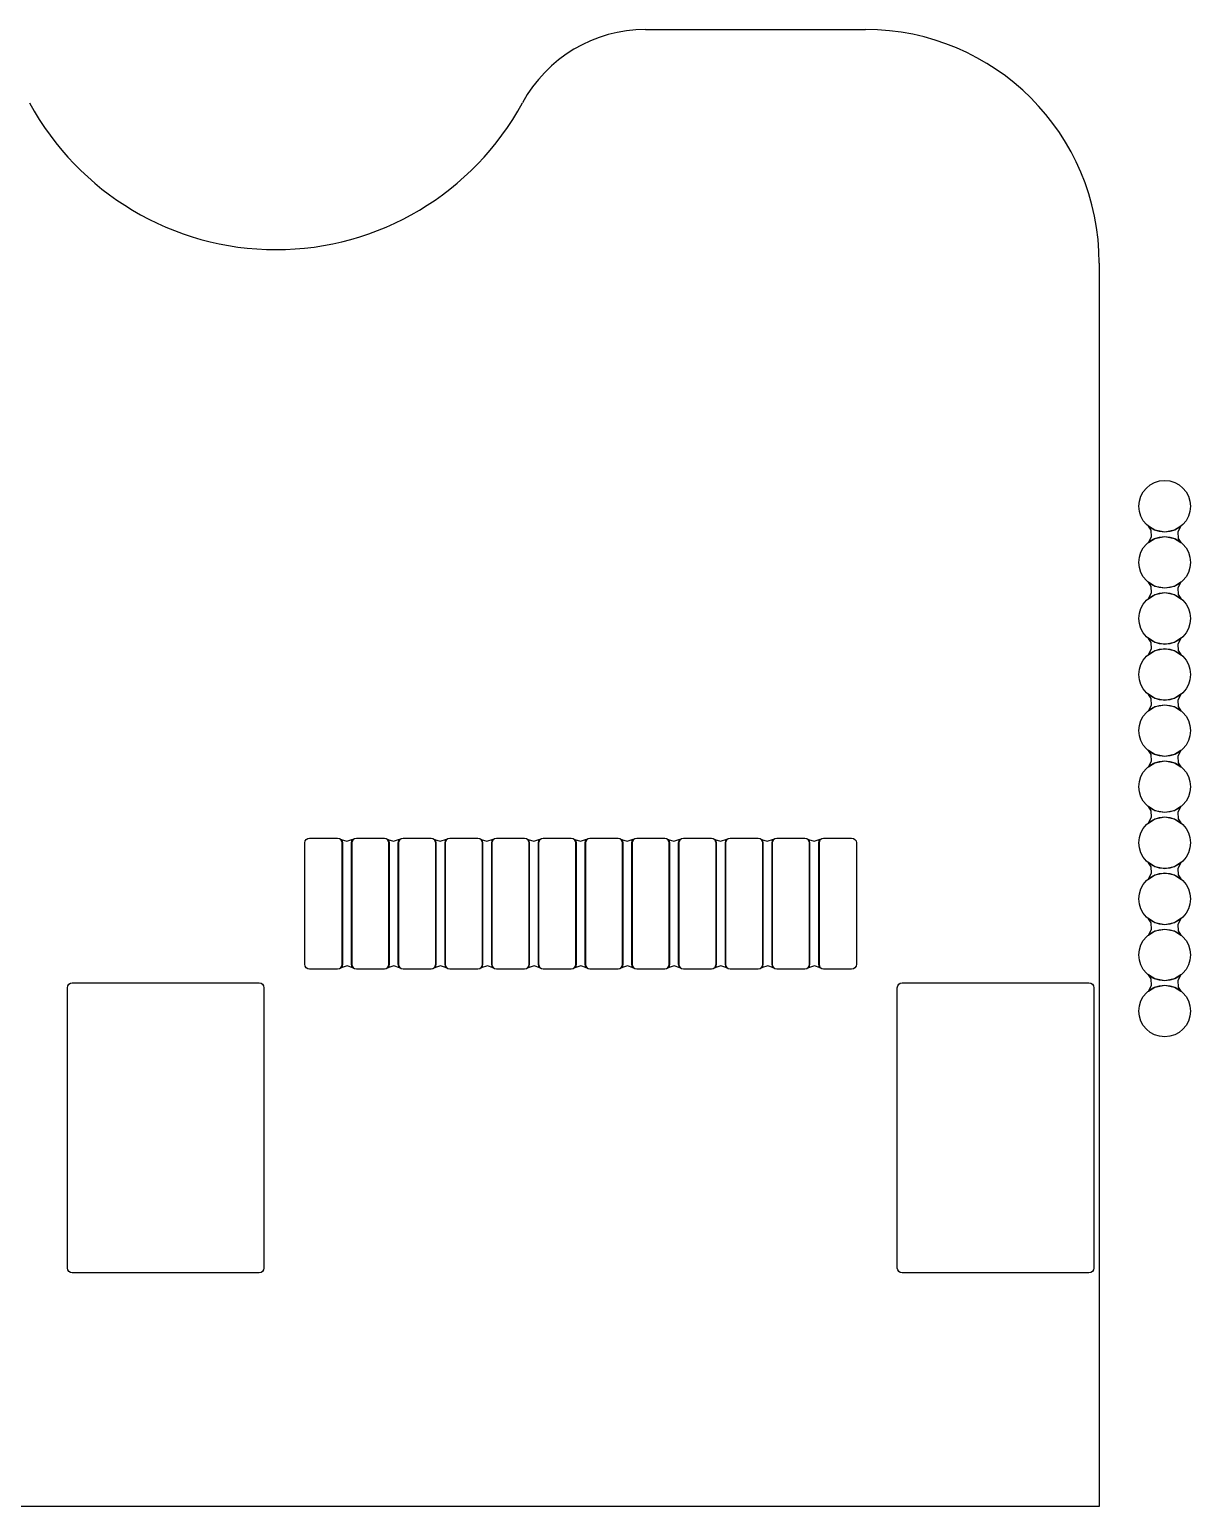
# Model space of a CAD drawing. Extents: x -27 to 356, y -111 to 35.
# Drawn here: x 338.43 to 350.85, y -8 to 7.8 of the extents above; entities that cross this region are included whole.
import ezdxf

# ---------------------------------------------------------------- set-up
doc = ezdxf.new("R2010")
doc.units = 0
doc.layers.add('BLACK', color=7, linetype='CONTINUOUS')

msp = doc.modelspace()

# ---------------------------------------------------------------- linework, layer by layer
at = {"layer": 'BLACK', "linetype": 'CONTINUOUS'}
for p, q in [((345.02, 7.8), (347.375, 7.8)), ((345.02, 7.8), (347.375, 7.8)), ((349.875, 5.3), (349.875, -8)), ((349.875, 5.3), (349.875, -8)), ((350.399, 2.4913), (350.4, 2.49271)), ((350.399, 2.48936), (350.399, 2.4913)), ((350.402, 2.48713), (350.399, 2.48936)), ((350.4, 2.49271), (350.402, 2.49244)), ((350.402, 2.49244), (350.47, 2.44689)), ((350.43, 2.44303), (350.402, 2.48713)), ((350.402, 2.31282), (350.435, 2.37387)), ((350.435, 2.37387), (350.43, 2.44303)), ((350.47, 2.44689), (350.575, 2.42604)), ((350.575, 2.37396), (350.47, 2.35311)), ((350.575, 2.42604), (350.68, 2.44689)), ((350.68, 2.35311), (350.575, 2.37396)), ((350.68, 2.44689), (350.748, 2.49244)), ((350.748, 2.48718), (350.715, 2.42613)), ((350.715, 2.42613), (350.72, 2.35697)), ((350.748, 2.49244), (350.75, 2.49257)), ((350.751, 2.48936), (350.748, 2.48718)), ((350.75, 2.49257), (350.751, 2.49091)), ((350.751, 2.49091), (350.751, 2.48936)), ((350.399, 2.31063), (350.402, 2.31282)), ((350.399, 2.30909), (350.399, 2.31063)), ((350.4, 2.30743), (350.399, 2.30909)), ((350.402, 2.30756), (350.4, 2.30743)), ((350.47, 2.35311), (350.402, 2.30756)), ((350.748, 2.30756), (350.68, 2.35311)), ((350.72, 2.35697), (350.748, 2.31287)), ((350.748, 2.31287), (350.751, 2.31063)), ((350.75, 2.30729), (350.748, 2.30756)), ((350.751, 2.3087), (350.75, 2.30729)), ((350.751, 2.31063), (350.751, 2.3087)), ((350.399, 1.8913), (350.4, 1.89271)), ((350.399, 1.88936), (350.399, 1.8913)), ((350.402, 1.88713), (350.399, 1.88936)), ((350.4, 1.89271), (350.402, 1.89244)), ((350.402, 1.89244), (350.47, 1.84689)), ((350.43, 1.84303), (350.402, 1.88713)), ((350.402, 1.71282), (350.435, 1.77387)), ((350.47, 1.75311), (350.402, 1.70756)), ((350.435, 1.77387), (350.43, 1.84303)), ((350.47, 1.84689), (350.575, 1.82604)), ((350.575, 1.77396), (350.47, 1.75311)), ((350.575, 1.82604), (350.68, 1.84689)), ((350.68, 1.75311), (350.575, 1.77396)), ((350.68, 1.84689), (350.748, 1.89244)), ((350.748, 1.70756), (350.68, 1.75311)), ((350.748, 1.88718), (350.715, 1.82613)), ((350.715, 1.82613), (350.72, 1.75697)), ((350.72, 1.75697), (350.748, 1.71287)), ((350.748, 1.89244), (350.75, 1.89257)), ((350.751, 1.88936), (350.748, 1.88718)), ((350.75, 1.89257), (350.751, 1.89091)), ((350.751, 1.89091), (350.751, 1.88936)), ((350.399, 1.71063), (350.402, 1.71282)), ((350.399, 1.70909), (350.399, 1.71063)), ((350.4, 1.70743), (350.399, 1.70909)), ((350.402, 1.70756), (350.4, 1.70743)), ((350.748, 1.71287), (350.751, 1.71063)), ((350.75, 1.70729), (350.748, 1.70756)), ((350.751, 1.7087), (350.75, 1.70729)), ((350.751, 1.71063), (350.751, 1.7087)), ((350.399, 1.2913), (350.4, 1.29271)), ((350.399, 1.28936), (350.399, 1.2913)), ((350.402, 1.28713), (350.399, 1.28936)), ((350.4, 1.29271), (350.402, 1.29244)), ((350.402, 1.29244), (350.47, 1.24689)), ((350.43, 1.24303), (350.402, 1.28713)), ((350.68, 1.24689), (350.748, 1.29244)), ((350.748, 1.28718), (350.715, 1.22613)), ((350.748, 1.29244), (350.75, 1.29257)), ((350.751, 1.28936), (350.748, 1.28718)), ((350.75, 1.29257), (350.751, 1.29091)), ((350.751, 1.29091), (350.751, 1.28936)), ((350.399, 1.11064), (350.402, 1.11282)), ((350.399, 1.10909), (350.399, 1.11064)), ((350.4, 1.10743), (350.399, 1.10909)), ((350.402, 1.10756), (350.4, 1.10743)), ((350.402, 1.11282), (350.435, 1.17387)), ((350.47, 1.15311), (350.402, 1.10756)), ((350.435, 1.17387), (350.43, 1.24303)), ((350.47, 1.24689), (350.575, 1.22604)), ((350.575, 1.17396), (350.47, 1.15311)), ((350.575, 1.22604), (350.68, 1.24689)), ((350.68, 1.15311), (350.575, 1.17396)), ((350.748, 1.10756), (350.68, 1.15311)), ((350.715, 1.22613), (350.72, 1.15697)), ((350.72, 1.15697), (350.748, 1.11287)), ((350.748, 1.11287), (350.751, 1.11064)), ((350.75, 1.10729), (350.748, 1.10756)), ((350.751, 1.1087), (350.75, 1.10729)), ((350.751, 1.11064), (350.751, 1.1087)), ((350.399, 0.6913), (350.4, 0.69271)), ((350.399, 0.68937), (350.399, 0.6913)), ((350.402, 0.68713), (350.399, 0.68937)), ((350.4, 0.69271), (350.402, 0.69244)), ((350.402, 0.69244), (350.47, 0.64689)), ((350.43, 0.64303), (350.402, 0.68713)), ((350.435, 0.57387), (350.43, 0.64303)), ((350.47, 0.64689), (350.575, 0.62604)), ((350.575, 0.62604), (350.68, 0.64689)), ((350.68, 0.64689), (350.748, 0.69244)), ((350.748, 0.68718), (350.715, 0.62613)), ((350.748, 0.69244), (350.75, 0.69257)), ((350.751, 0.68937), (350.748, 0.68718)), ((350.75, 0.69257), (350.751, 0.69091)), ((350.751, 0.69091), (350.751, 0.68937)), ((350.399, 0.51063), (350.402, 0.51282)), ((350.399, 0.50909), (350.399, 0.51063)), ((350.4, 0.50743), (350.399, 0.50909)), ((350.402, 0.50756), (350.4, 0.50743)), ((350.402, 0.51282), (350.435, 0.57387)), ((350.47, 0.55311), (350.402, 0.50756)), ((350.575, 0.57396), (350.47, 0.55311)), ((350.68, 0.55311), (350.575, 0.57396)), ((350.748, 0.50756), (350.68, 0.55311)), ((350.715, 0.62613), (350.72, 0.55697)), ((350.72, 0.55697), (350.748, 0.51287)), ((350.748, 0.51287), (350.751, 0.51063)), ((350.75, 0.50729), (350.748, 0.50756)), ((350.751, 0.5087), (350.75, 0.50729)), ((350.751, 0.51063), (350.751, 0.5087)), ((350.399, 0.0913), (350.4, 0.09271)), ((350.399, 0.08936), (350.399, 0.0913)), ((350.402, 0.08713), (350.399, 0.08936)), ((350.4, 0.09271), (350.402, 0.09244)), ((350.402, 0.09244), (350.47, 0.04689)), ((350.43, 0.04303), (350.402, 0.08713)), ((350.435, -0.02613), (350.43, 0.04303)), ((350.47, 0.04689), (350.575, 0.02604)), ((350.575, 0.02604), (350.68, 0.04689)), ((350.68, 0.04689), (350.748, 0.09244)), ((350.748, 0.08718), (350.715, 0.02613)), ((350.715, 0.02613), (350.72, -0.04303)), ((350.748, 0.09244), (350.75, 0.09257)), ((350.751, 0.08936), (350.748, 0.08718)), ((350.75, 0.09257), (350.751, 0.09091)), ((350.751, 0.09091), (350.751, 0.08936)), ((350.399, -0.08936), (350.402, -0.08718)), ((350.399, -0.09091), (350.399, -0.08936)), ((350.4, -0.09257), (350.399, -0.09091)), ((350.402, -0.09244), (350.4, -0.09257)), ((350.402, -0.08718), (350.435, -0.02613)), ((350.47, -0.04689), (350.402, -0.09244)), ((350.575, -0.02604), (350.47, -0.04689)), ((350.68, -0.04689), (350.575, -0.02604)), ((350.748, -0.09244), (350.68, -0.04689)), ((350.72, -0.04303), (350.748, -0.08713)), ((350.748, -0.08713), (350.751, -0.08936)), ((350.75, -0.09271), (350.748, -0.09244)), ((350.751, -0.0913), (350.75, -0.09271)), ((350.751, -0.08936), (350.751, -0.0913)), ((350.399, -0.5087), (350.4, -0.50729)), ((350.399, -0.51063), (350.399, -0.5087)), ((350.402, -0.51287), (350.399, -0.51063)), ((350.4, -0.50729), (350.402, -0.50756)), ((350.402, -0.50756), (350.47, -0.55311)), ((350.43, -0.55697), (350.402, -0.51287)), ((350.402, -0.68718), (350.435, -0.62613)), ((350.435, -0.62613), (350.43, -0.55697)), ((350.47, -0.55311), (350.575, -0.57396)), ((350.575, -0.62604), (350.47, -0.64689)), ((350.575, -0.57396), (350.68, -0.55311)), ((350.68, -0.64689), (350.575, -0.62604)), ((350.68, -0.55311), (350.748, -0.50756)), ((350.748, -0.51282), (350.715, -0.57387)), ((350.715, -0.57387), (350.72, -0.64303)), ((350.748, -0.50756), (350.75, -0.50743)), ((350.751, -0.51063), (350.748, -0.51282)), ((350.75, -0.50743), (350.751, -0.50909)), ((350.751, -0.50909), (350.751, -0.51063)), ((350.399, -0.68937), (350.402, -0.68718)), ((350.399, -0.69091), (350.399, -0.68937)), ((350.4, -0.69257), (350.399, -0.69091)), ((350.402, -0.69244), (350.4, -0.69257)), ((350.47, -0.64689), (350.402, -0.69244)), ((350.748, -0.69244), (350.68, -0.64689)), ((350.72, -0.64303), (350.748, -0.68713)), ((350.748, -0.68713), (350.751, -0.68937)), ((350.75, -0.69271), (350.748, -0.69244)), ((350.751, -0.6913), (350.75, -0.69271)), ((350.751, -0.68937), (350.751, -0.6913)), ((341.374, -0.9), (341.378, -0.88048)), ((341.374, -2.2), (341.374, -0.9)), ((341.378, -0.88048), (341.389, -0.86394)), ((341.389, -0.86394), (341.405, -0.85288)), ((341.405, -0.85288), (341.425, -0.849)), ((341.425, -0.849), (341.725, -0.849)), ((341.725, -0.849), (341.745, -0.85288)), ((341.745, -0.85288), (341.761, -0.86394)), ((341.76, -0.86423), (341.762, -0.86312)), ((341.76, -0.86623), (341.76, -0.86423)), ((341.77, -0.88126), (341.76, -0.86623)), ((341.761, -0.86394), (341.772, -0.88048)), ((341.762, -0.86312), (341.762, -0.86321)), ((341.762, -0.86321), (341.823, -0.8821)), ((341.774, -0.9002), (341.77, -0.88126)), ((341.772, -0.88048), (341.776, -0.9)), ((341.774, -2.1998), (341.774, -0.9002)), ((341.776, -0.9), (341.776, -2.2)), ((341.823, -0.8821), (341.888, -0.86304)), ((341.874, -0.9), (341.878, -0.88048)), ((341.874, -2.2), (341.874, -0.9)), ((341.88, -0.88126), (341.876, -0.9002)), ((341.876, -0.9002), (341.876, -2.1998)), ((341.878, -0.88048), (341.889, -0.86394)), ((341.89, -0.86608), (341.88, -0.88126)), ((341.888, -0.86304), (341.89, -0.86352)), ((341.889, -0.86394), (341.905, -0.85288)), ((341.89, -0.86352), (341.89, -0.86544)), ((341.89, -0.86544), (341.89, -0.86608)), ((341.905, -0.85288), (341.925, -0.849)), ((341.925, -0.849), (342.225, -0.849)), ((342.225, -0.849), (342.245, -0.85288)), ((342.245, -0.85288), (342.261, -0.86394)), ((342.26, -0.86423), (342.262, -0.86312)), ((342.26, -0.86623), (342.26, -0.86423)), ((342.27, -0.88126), (342.26, -0.86623)), ((342.261, -0.86394), (342.272, -0.88048)), ((342.262, -0.86312), (342.262, -0.86321)), ((342.262, -0.86321), (342.323, -0.8821)), ((342.274, -0.9002), (342.27, -0.88126)), ((342.272, -0.88048), (342.276, -0.9)), ((342.274, -2.1998), (342.274, -0.9002)), ((342.276, -0.9), (342.276, -2.2)), ((342.323, -0.8821), (342.388, -0.86304)), ((342.374, -0.9), (342.378, -0.88048)), ((342.374, -2.2), (342.374, -0.9)), ((342.38, -0.88126), (342.376, -0.9002)), ((342.376, -0.9002), (342.376, -2.1998)), ((342.378, -0.88048), (342.389, -0.86394)), ((342.39, -0.86608), (342.38, -0.88126)), ((342.388, -0.86304), (342.39, -0.86352)), ((342.389, -0.86394), (342.405, -0.85288)), ((342.39, -0.86352), (342.39, -0.86544)), ((342.39, -0.86544), (342.39, -0.86608)), ((342.405, -0.85288), (342.425, -0.849)), ((342.425, -0.849), (342.725, -0.849)), ((342.725, -0.849), (342.745, -0.85288)), ((342.745, -0.85288), (342.761, -0.86394)), ((342.76, -0.86423), (342.762, -0.86312)), ((342.76, -0.86623), (342.76, -0.86423)), ((342.77, -0.88126), (342.76, -0.86623)), ((342.761, -0.86394), (342.772, -0.88048)), ((342.762, -0.86312), (342.762, -0.86321)), ((342.762, -0.86321), (342.823, -0.8821)), ((342.774, -0.9002), (342.77, -0.88126)), ((342.772, -0.88048), (342.776, -0.9)), ((342.774, -2.1998), (342.774, -0.9002)), ((342.776, -0.9), (342.776, -2.2)), ((342.823, -0.8821), (342.888, -0.86304)), ((342.874, -0.9), (342.878, -0.88048)), ((342.874, -2.2), (342.874, -0.9)), ((342.88, -0.88126), (342.876, -0.9002)), ((342.876, -0.9002), (342.876, -2.1998)), ((342.878, -0.88048), (342.889, -0.86394)), ((342.89, -0.86608), (342.88, -0.88126)), ((342.888, -0.86304), (342.89, -0.86352)), ((342.889, -0.86394), (342.905, -0.85288)), ((342.89, -0.86352), (342.89, -0.86544)), ((342.89, -0.86544), (342.89, -0.86608)), ((342.905, -0.85288), (342.925, -0.849)), ((342.925, -0.849), (343.225, -0.849)), ((343.225, -0.849), (343.245, -0.85288)), ((343.245, -0.85288), (343.261, -0.86394)), ((343.26, -0.86423), (343.262, -0.86312)), ((343.26, -0.86623), (343.26, -0.86423)), ((343.27, -0.88126), (343.26, -0.86623)), ((343.261, -0.86394), (343.272, -0.88048)), ((343.262, -0.86312), (343.262, -0.86321)), ((343.262, -0.86321), (343.323, -0.8821)), ((343.274, -0.9002), (343.27, -0.88126)), ((343.272, -0.88048), (343.276, -0.9)), ((343.274, -2.1998), (343.274, -0.9002)), ((343.276, -0.9), (343.276, -2.2)), ((343.323, -0.8821), (343.388, -0.86304)), ((343.374, -0.9), (343.378, -0.88048)), ((343.374, -2.2), (343.374, -0.9)), ((343.38, -0.88126), (343.376, -0.9002)), ((343.376, -0.9002), (343.376, -2.1998)), ((343.378, -0.88048), (343.389, -0.86394)), ((343.39, -0.86608), (343.38, -0.88126)), ((343.388, -0.86304), (343.39, -0.86352)), ((343.389, -0.86394), (343.405, -0.85288)), ((343.39, -0.86352), (343.39, -0.86544)), ((343.39, -0.86544), (343.39, -0.86608)), ((343.405, -0.85288), (343.425, -0.849)), ((343.425, -0.849), (343.725, -0.849)), ((343.725, -0.849), (343.745, -0.85288)), ((343.745, -0.85288), (343.761, -0.86394)), ((343.76, -0.86423), (343.762, -0.86312)), ((343.76, -0.86623), (343.76, -0.86423)), ((343.77, -0.88126), (343.76, -0.86623)), ((343.761, -0.86394), (343.772, -0.88048)), ((343.762, -0.86312), (343.762, -0.86321)), ((343.762, -0.86321), (343.823, -0.8821)), ((343.774, -0.9002), (343.77, -0.88126)), ((343.772, -0.88048), (343.776, -0.9)), ((343.774, -2.1998), (343.774, -0.9002)), ((343.776, -0.9), (343.776, -2.2)), ((343.823, -0.8821), (343.888, -0.86304)), ((343.874, -0.9), (343.878, -0.88048)), ((343.874, -2.2), (343.874, -0.9)), ((343.88, -0.88126), (343.876, -0.9002)), ((343.876, -0.9002), (343.876, -2.1998)), ((343.878, -0.88048), (343.889, -0.86394)), ((343.89, -0.86608), (343.88, -0.88126)), ((343.888, -0.86304), (343.89, -0.86352)), ((343.889, -0.86394), (343.905, -0.85288)), ((343.89, -0.86352), (343.89, -0.86544)), ((343.89, -0.86544), (343.89, -0.86608)), ((343.905, -0.85288), (343.925, -0.849)), ((343.925, -0.849), (344.225, -0.849)), ((344.225, -0.849), (344.245, -0.85288)), ((344.245, -0.85288), (344.261, -0.86394)), ((344.26, -0.86423), (344.262, -0.86312)), ((344.26, -0.86623), (344.26, -0.86423)), ((344.27, -0.88126), (344.26, -0.86623)), ((344.261, -0.86394), (344.272, -0.88048)), ((344.262, -0.86312), (344.262, -0.86321)), ((344.262, -0.86321), (344.323, -0.8821)), ((344.274, -0.9002), (344.27, -0.88126)), ((344.272, -0.88048), (344.276, -0.9)), ((344.274, -2.1998), (344.274, -0.9002)), ((344.276, -0.9), (344.276, -2.2)), ((344.323, -0.8821), (344.388, -0.86304)), ((344.374, -0.9), (344.378, -0.88048)), ((344.374, -2.2), (344.374, -0.9)), ((344.38, -0.88126), (344.376, -0.9002)), ((344.376, -0.9002), (344.376, -2.1998)), ((344.378, -0.88048), (344.389, -0.86394)), ((344.39, -0.86608), (344.38, -0.88126)), ((344.388, -0.86304), (344.39, -0.86352)), ((344.389, -0.86394), (344.405, -0.85288)), ((344.39, -0.86352), (344.39, -0.86544)), ((344.39, -0.86544), (344.39, -0.86608)), ((344.405, -0.85288), (344.425, -0.849)), ((344.425, -0.849), (344.725, -0.849)), ((344.725, -0.849), (344.745, -0.85288)), ((344.745, -0.85288), (344.761, -0.86394)), ((344.76, -0.86423), (344.762, -0.86312)), ((344.76, -0.86623), (344.76, -0.86423)), ((344.77, -0.88126), (344.76, -0.86623)), ((344.761, -0.86394), (344.772, -0.88048)), ((344.762, -0.86312), (344.762, -0.86321)), ((344.762, -0.86321), (344.823, -0.8821)), ((344.774, -0.9002), (344.77, -0.88126)), ((344.772, -0.88048), (344.776, -0.9)), ((344.774, -2.1998), (344.774, -0.9002)), ((344.776, -0.9), (344.776, -2.2)), ((344.823, -0.8821), (344.888, -0.86304)), ((344.874, -0.9), (344.878, -0.88048)), ((344.874, -2.2), (344.874, -0.9)), ((344.88, -0.88126), (344.876, -0.9002)), ((344.876, -0.9002), (344.876, -2.1998)), ((344.878, -0.88048), (344.889, -0.86394)), ((344.89, -0.86608), (344.88, -0.88126)), ((344.888, -0.86304), (344.89, -0.86352)), ((344.889, -0.86394), (344.905, -0.85288)), ((344.89, -0.86352), (344.89, -0.86544)), ((344.89, -0.86544), (344.89, -0.86608)), ((344.905, -0.85288), (344.925, -0.849)), ((344.925, -0.849), (345.225, -0.849)), ((345.225, -0.849), (345.245, -0.85288)), ((345.245, -0.85288), (345.261, -0.86394)), ((345.26, -0.86423), (345.262, -0.86312)), ((345.26, -0.86623), (345.26, -0.86423)), ((345.27, -0.88126), (345.26, -0.86623)), ((345.261, -0.86394), (345.272, -0.88048)), ((345.262, -0.86312), (345.262, -0.86321)), ((345.262, -0.86321), (345.323, -0.8821)), ((345.274, -0.9002), (345.27, -0.88126)), ((345.272, -0.88048), (345.276, -0.9)), ((345.274, -2.1998), (345.274, -0.9002)), ((345.276, -0.9), (345.276, -2.2)), ((345.323, -0.8821), (345.388, -0.86304)), ((345.374, -0.9), (345.378, -0.88048)), ((345.374, -2.2), (345.374, -0.9)), ((345.38, -0.88126), (345.376, -0.9002)), ((345.376, -0.9002), (345.376, -2.1998)), ((345.378, -0.88048), (345.389, -0.86394)), ((345.39, -0.86608), (345.38, -0.88126)), ((345.388, -0.86304), (345.39, -0.86352)), ((345.389, -0.86394), (345.405, -0.85288)), ((345.39, -0.86352), (345.39, -0.86544)), ((345.39, -0.86544), (345.39, -0.86608)), ((345.405, -0.85288), (345.425, -0.849)), ((345.425, -0.849), (345.725, -0.849)), ((345.725, -0.849), (345.745, -0.85288)), ((345.745, -0.85288), (345.761, -0.86394)), ((345.76, -0.86423), (345.762, -0.86312)), ((345.76, -0.86623), (345.76, -0.86423)), ((345.77, -0.88126), (345.76, -0.86623)), ((345.761, -0.86394), (345.772, -0.88048)), ((345.762, -0.86312), (345.762, -0.86321)), ((345.762, -0.86321), (345.823, -0.8821)), ((345.774, -0.9002), (345.77, -0.88126)), ((345.772, -0.88048), (345.776, -0.9)), ((345.774, -2.1998), (345.774, -0.9002)), ((345.776, -0.9), (345.776, -2.2)), ((345.823, -0.8821), (345.888, -0.86304)), ((345.874, -0.9), (345.878, -0.88048)), ((345.874, -2.2), (345.874, -0.9)), ((345.88, -0.88126), (345.876, -0.9002)), ((345.876, -0.9002), (345.876, -2.1998)), ((345.878, -0.88048), (345.889, -0.86394)), ((345.89, -0.86608), (345.88, -0.88126)), ((345.888, -0.86304), (345.89, -0.86352)), ((345.889, -0.86394), (345.905, -0.85288)), ((345.89, -0.86352), (345.89, -0.86544)), ((345.89, -0.86544), (345.89, -0.86608)), ((345.905, -0.85288), (345.925, -0.849)), ((345.925, -0.849), (346.225, -0.849)), ((346.225, -0.849), (346.245, -0.85288)), ((346.245, -0.85288), (346.261, -0.86394)), ((346.26, -0.86423), (346.262, -0.86312)), ((346.26, -0.86623), (346.26, -0.86423)), ((346.27, -0.88126), (346.26, -0.86623)), ((346.261, -0.86394), (346.272, -0.88048)), ((346.262, -0.86312), (346.262, -0.86321)), ((346.262, -0.86321), (346.323, -0.8821)), ((346.274, -0.9002), (346.27, -0.88126)), ((346.272, -0.88048), (346.276, -0.9)), ((346.274, -2.1998), (346.274, -0.9002)), ((346.276, -0.9), (346.276, -2.2)), ((346.323, -0.8821), (346.388, -0.86304)), ((346.374, -0.9), (346.378, -0.88048)), ((346.374, -2.2), (346.374, -0.9)), ((346.38, -0.88126), (346.376, -0.9002)), ((346.376, -0.9002), (346.376, -2.1998)), ((346.378, -0.88048), (346.389, -0.86394)), ((346.39, -0.86608), (346.38, -0.88126)), ((346.388, -0.86304), (346.39, -0.86352)), ((346.389, -0.86394), (346.405, -0.85288)), ((346.39, -0.86352), (346.39, -0.86544)), ((346.39, -0.86544), (346.39, -0.86608)), ((346.405, -0.85288), (346.425, -0.849)), ((346.425, -0.849), (346.725, -0.849)), ((346.725, -0.849), (346.745, -0.85288)), ((346.745, -0.85288), (346.761, -0.86394)), ((346.76, -0.86423), (346.762, -0.86312)), ((346.76, -0.86623), (346.76, -0.86423)), ((346.77, -0.88126), (346.76, -0.86623)), ((346.761, -0.86394), (346.772, -0.88048)), ((346.762, -0.86312), (346.762, -0.86321)), ((346.762, -0.86321), (346.823, -0.8821)), ((346.774, -0.9002), (346.77, -0.88126)), ((346.772, -0.88048), (346.776, -0.9)), ((346.774, -2.1998), (346.774, -0.9002)), ((346.776, -0.9), (346.776, -2.2)), ((346.823, -0.8821), (346.888, -0.86304)), ((346.874, -0.9), (346.878, -0.88048)), ((346.874, -2.2), (346.874, -0.9)), ((346.88, -0.88126), (346.876, -0.9002)), ((346.876, -0.9002), (346.876, -2.1998)), ((346.878, -0.88048), (346.889, -0.86394)), ((346.89, -0.86608), (346.88, -0.88126)), ((346.888, -0.86304), (346.89, -0.86352)), ((346.889, -0.86394), (346.905, -0.85288)), ((346.89, -0.86352), (346.89, -0.86544)), ((346.89, -0.86544), (346.89, -0.86608)), ((346.905, -0.85288), (346.925, -0.849)), ((346.925, -0.849), (347.225, -0.849)), ((347.225, -0.849), (347.245, -0.85288)), ((347.245, -0.85288), (347.261, -0.86394)), ((347.261, -0.86394), (347.272, -0.88048)), ((347.272, -0.88048), (347.276, -0.9)), ((347.276, -0.9), (347.276, -2.2)), ((350.399, -1.1087), (350.4, -1.10729)), ((350.399, -1.11064), (350.399, -1.1087)), ((350.402, -1.11287), (350.399, -1.11064)), ((350.4, -1.10729), (350.402, -1.10756)), ((350.402, -1.10756), (350.47, -1.15311)), ((350.43, -1.15697), (350.402, -1.11287)), ((350.402, -1.28718), (350.435, -1.22613)), ((350.47, -1.24689), (350.402, -1.29244)), ((350.435, -1.22613), (350.43, -1.15697)), ((350.47, -1.15311), (350.575, -1.17396)), ((350.575, -1.22604), (350.47, -1.24689)), ((350.575, -1.17396), (350.68, -1.15311)), ((350.68, -1.24689), (350.575, -1.22604)), ((350.68, -1.15311), (350.748, -1.10756)), ((350.748, -1.29244), (350.68, -1.24689)), ((350.748, -1.11282), (350.715, -1.17387)), ((350.715, -1.17387), (350.72, -1.24303)), ((350.72, -1.24303), (350.748, -1.28713)), ((350.748, -1.10756), (350.75, -1.10743)), ((350.751, -1.11064), (350.748, -1.11282)), ((350.75, -1.10743), (350.751, -1.10909)), ((350.751, -1.10909), (350.751, -1.11064)), ((350.399, -1.28936), (350.402, -1.28718)), ((350.399, -1.29091), (350.399, -1.28936)), ((350.4, -1.29257), (350.399, -1.29091)), ((350.402, -1.29244), (350.4, -1.29257)), ((350.748, -1.28713), (350.751, -1.28936)), ((350.75, -1.29271), (350.748, -1.29244)), ((350.751, -1.2913), (350.75, -1.29271)), ((350.751, -1.28936), (350.751, -1.2913)), ((350.399, -1.7087), (350.4, -1.70729)), ((350.399, -1.71063), (350.399, -1.7087)), ((350.402, -1.71287), (350.399, -1.71063)), ((350.4, -1.70729), (350.402, -1.70756)), ((350.402, -1.70756), (350.47, -1.75311)), ((350.43, -1.75697), (350.402, -1.71287)), ((350.68, -1.75311), (350.748, -1.70756)), ((350.748, -1.71282), (350.715, -1.77387)), ((350.748, -1.70756), (350.75, -1.70743)), ((350.751, -1.71063), (350.748, -1.71282)), ((350.75, -1.70743), (350.751, -1.70909)), ((350.751, -1.70909), (350.751, -1.71063)), ((350.399, -1.88936), (350.402, -1.88718)), ((350.399, -1.89091), (350.399, -1.88936)), ((350.4, -1.89257), (350.399, -1.89091)), ((350.402, -1.89244), (350.4, -1.89257)), ((350.402, -1.88718), (350.435, -1.82613)), ((350.47, -1.84689), (350.402, -1.89244)), ((350.435, -1.82613), (350.43, -1.75697)), ((350.47, -1.75311), (350.575, -1.77396)), ((350.575, -1.82604), (350.47, -1.84689)), ((350.575, -1.77396), (350.68, -1.75311)), ((350.68, -1.84689), (350.575, -1.82604)), ((350.748, -1.89244), (350.68, -1.84689)), ((350.715, -1.77387), (350.72, -1.84303)), ((350.72, -1.84303), (350.748, -1.88713)), ((350.748, -1.88713), (350.751, -1.88936)), ((350.75, -1.89271), (350.748, -1.89244)), ((350.751, -1.8913), (350.75, -1.89271)), ((350.751, -1.88936), (350.751, -1.8913)), ((341.378, -2.21952), (341.374, -2.2)), ((341.77, -2.21874), (341.774, -2.1998)), ((341.776, -2.2), (341.772, -2.21952)), ((341.878, -2.21952), (341.874, -2.2)), ((341.876, -2.1998), (341.88, -2.21874)), ((342.27, -2.21874), (342.274, -2.1998)), ((342.276, -2.2), (342.272, -2.21952)), ((342.378, -2.21952), (342.374, -2.2)), ((342.376, -2.1998), (342.38, -2.21874)), ((342.77, -2.21874), (342.774, -2.1998)), ((342.776, -2.2), (342.772, -2.21952)), ((342.878, -2.21952), (342.874, -2.2)), ((342.876, -2.1998), (342.88, -2.21874)), ((343.27, -2.21874), (343.274, -2.1998)), ((343.276, -2.2), (343.272, -2.21952)), ((343.378, -2.21952), (343.374, -2.2)), ((343.376, -2.1998), (343.38, -2.21874)), ((343.77, -2.21874), (343.774, -2.1998)), ((343.776, -2.2), (343.772, -2.21952)), ((343.878, -2.21952), (343.874, -2.2)), ((343.876, -2.1998), (343.88, -2.21874)), ((344.27, -2.21874), (344.274, -2.1998)), ((344.276, -2.2), (344.272, -2.21952)), ((344.378, -2.21952), (344.374, -2.2)), ((344.376, -2.1998), (344.38, -2.21874)), ((344.77, -2.21874), (344.774, -2.1998)), ((344.776, -2.2), (344.772, -2.21952)), ((344.878, -2.21952), (344.874, -2.2)), ((344.876, -2.1998), (344.88, -2.21874)), ((345.27, -2.21874), (345.274, -2.1998)), ((345.276, -2.2), (345.272, -2.21952)), ((345.378, -2.21952), (345.374, -2.2)), ((345.376, -2.1998), (345.38, -2.21874)), ((345.77, -2.21874), (345.774, -2.1998)), ((345.776, -2.2), (345.772, -2.21952)), ((345.878, -2.21952), (345.874, -2.2)), ((345.876, -2.1998), (345.88, -2.21874)), ((346.27, -2.21874), (346.274, -2.1998)), ((346.276, -2.2), (346.272, -2.21952)), ((346.378, -2.21952), (346.374, -2.2)), ((346.376, -2.1998), (346.38, -2.21874)), ((346.77, -2.21874), (346.774, -2.1998)), ((346.776, -2.2), (346.772, -2.21952)), ((346.878, -2.21952), (346.874, -2.2)), ((346.876, -2.1998), (346.88, -2.21874)), ((347.276, -2.2), (347.272, -2.21952)), ((341.389, -2.23606), (341.378, -2.21952)), ((341.405, -2.24712), (341.389, -2.23606)), ((341.425, -2.251), (341.405, -2.24712)), ((341.725, -2.251), (341.425, -2.251)), ((341.745, -2.24712), (341.725, -2.251)), ((341.761, -2.23606), (341.745, -2.24712)), ((341.76, -2.23392), (341.77, -2.21874)), ((341.76, -2.23456), (341.76, -2.23392)), ((341.76, -2.23648), (341.76, -2.23456)), ((341.762, -2.23696), (341.76, -2.23648)), ((341.772, -2.21952), (341.761, -2.23606)), ((341.827, -2.2179), (341.762, -2.23696)), ((341.888, -2.23679), (341.827, -2.2179)), ((341.889, -2.23606), (341.878, -2.21952)), ((341.88, -2.21874), (341.89, -2.23377)), ((341.89, -2.23577), (341.888, -2.23688)), ((341.888, -2.23688), (341.888, -2.23679)), ((341.905, -2.24712), (341.889, -2.23606)), ((341.89, -2.23377), (341.89, -2.23577)), ((341.925, -2.251), (341.905, -2.24712)), ((342.225, -2.251), (341.925, -2.251)), ((342.245, -2.24712), (342.225, -2.251)), ((342.261, -2.23606), (342.245, -2.24712)), ((342.26, -2.23392), (342.27, -2.21874)), ((342.26, -2.23456), (342.26, -2.23392)), ((342.26, -2.23648), (342.26, -2.23456)), ((342.262, -2.23696), (342.26, -2.23648)), ((342.272, -2.21952), (342.261, -2.23606)), ((342.327, -2.2179), (342.262, -2.23696)), ((342.388, -2.23679), (342.327, -2.2179)), ((342.389, -2.23606), (342.378, -2.21952)), ((342.38, -2.21874), (342.39, -2.23377)), ((342.39, -2.23577), (342.388, -2.23688)), ((342.388, -2.23688), (342.388, -2.23679)), ((342.405, -2.24712), (342.389, -2.23606)), ((342.39, -2.23377), (342.39, -2.23577)), ((342.425, -2.251), (342.405, -2.24712)), ((342.725, -2.251), (342.425, -2.251)), ((342.745, -2.24712), (342.725, -2.251)), ((342.761, -2.23606), (342.745, -2.24712)), ((342.76, -2.23392), (342.77, -2.21874)), ((342.76, -2.23456), (342.76, -2.23392)), ((342.76, -2.23648), (342.76, -2.23456)), ((342.762, -2.23696), (342.76, -2.23648)), ((342.772, -2.21952), (342.761, -2.23606)), ((342.827, -2.2179), (342.762, -2.23696)), ((342.888, -2.23679), (342.827, -2.2179)), ((342.889, -2.23606), (342.878, -2.21952)), ((342.88, -2.21874), (342.89, -2.23377)), ((342.89, -2.23577), (342.888, -2.23688)), ((342.888, -2.23688), (342.888, -2.23679)), ((342.905, -2.24712), (342.889, -2.23606)), ((342.89, -2.23377), (342.89, -2.23577)), ((342.925, -2.251), (342.905, -2.24712)), ((343.225, -2.251), (342.925, -2.251)), ((343.245, -2.24712), (343.225, -2.251)), ((343.261, -2.23606), (343.245, -2.24712)), ((343.26, -2.23392), (343.27, -2.21874)), ((343.26, -2.23456), (343.26, -2.23392)), ((343.26, -2.23648), (343.26, -2.23456)), ((343.262, -2.23696), (343.26, -2.23648)), ((343.272, -2.21952), (343.261, -2.23606)), ((343.327, -2.2179), (343.262, -2.23696)), ((343.388, -2.23679), (343.327, -2.2179)), ((343.389, -2.23606), (343.378, -2.21952)), ((343.38, -2.21874), (343.39, -2.23377)), ((343.39, -2.23577), (343.388, -2.23688)), ((343.388, -2.23688), (343.388, -2.23679)), ((343.405, -2.24712), (343.389, -2.23606)), ((343.39, -2.23377), (343.39, -2.23577)), ((343.425, -2.251), (343.405, -2.24712)), ((343.725, -2.251), (343.425, -2.251)), ((343.745, -2.24712), (343.725, -2.251)), ((343.761, -2.23606), (343.745, -2.24712)), ((343.76, -2.23392), (343.77, -2.21874)), ((343.76, -2.23456), (343.76, -2.23392)), ((343.76, -2.23648), (343.76, -2.23456)), ((343.762, -2.23696), (343.76, -2.23648)), ((343.772, -2.21952), (343.761, -2.23606)), ((343.827, -2.2179), (343.762, -2.23696)), ((343.888, -2.23679), (343.827, -2.2179)), ((343.889, -2.23606), (343.878, -2.21952)), ((343.88, -2.21874), (343.89, -2.23377)), ((343.89, -2.23577), (343.888, -2.23688)), ((343.888, -2.23688), (343.888, -2.23679)), ((343.905, -2.24712), (343.889, -2.23606)), ((343.89, -2.23377), (343.89, -2.23577)), ((343.925, -2.251), (343.905, -2.24712)), ((344.225, -2.251), (343.925, -2.251)), ((344.245, -2.24712), (344.225, -2.251)), ((344.261, -2.23606), (344.245, -2.24712)), ((344.26, -2.23392), (344.27, -2.21874)), ((344.26, -2.23456), (344.26, -2.23392)), ((344.26, -2.23648), (344.26, -2.23456)), ((344.262, -2.23696), (344.26, -2.23648)), ((344.272, -2.21952), (344.261, -2.23606)), ((344.327, -2.2179), (344.262, -2.23696)), ((344.388, -2.23679), (344.327, -2.2179)), ((344.389, -2.23606), (344.378, -2.21952)), ((344.38, -2.21874), (344.39, -2.23377)), ((344.39, -2.23577), (344.388, -2.23688)), ((344.388, -2.23688), (344.388, -2.23679)), ((344.405, -2.24712), (344.389, -2.23606)), ((344.39, -2.23377), (344.39, -2.23577)), ((344.425, -2.251), (344.405, -2.24712)), ((344.725, -2.251), (344.425, -2.251)), ((344.745, -2.24712), (344.725, -2.251)), ((344.761, -2.23606), (344.745, -2.24712)), ((344.76, -2.23392), (344.77, -2.21874)), ((344.76, -2.23456), (344.76, -2.23392)), ((344.76, -2.23648), (344.76, -2.23456)), ((344.762, -2.23696), (344.76, -2.23648)), ((344.772, -2.21952), (344.761, -2.23606)), ((344.827, -2.2179), (344.762, -2.23696)), ((344.888, -2.23679), (344.827, -2.2179)), ((344.889, -2.23606), (344.878, -2.21952)), ((344.88, -2.21874), (344.89, -2.23377)), ((344.89, -2.23577), (344.888, -2.23688)), ((344.888, -2.23688), (344.888, -2.23679)), ((344.905, -2.24712), (344.889, -2.23606)), ((344.89, -2.23377), (344.89, -2.23577)), ((344.925, -2.251), (344.905, -2.24712)), ((345.225, -2.251), (344.925, -2.251)), ((345.245, -2.24712), (345.225, -2.251)), ((345.261, -2.23606), (345.245, -2.24712)), ((345.26, -2.23392), (345.27, -2.21874)), ((345.26, -2.23456), (345.26, -2.23392)), ((345.26, -2.23648), (345.26, -2.23456)), ((345.262, -2.23696), (345.26, -2.23648)), ((345.272, -2.21952), (345.261, -2.23606)), ((345.327, -2.2179), (345.262, -2.23696)), ((345.388, -2.23679), (345.327, -2.2179)), ((345.389, -2.23606), (345.378, -2.21952)), ((345.38, -2.21874), (345.39, -2.23377)), ((345.39, -2.23577), (345.388, -2.23688)), ((345.388, -2.23688), (345.388, -2.23679)), ((345.405, -2.24712), (345.389, -2.23606)), ((345.39, -2.23377), (345.39, -2.23577)), ((345.425, -2.251), (345.405, -2.24712)), ((345.725, -2.251), (345.425, -2.251)), ((345.745, -2.24712), (345.725, -2.251)), ((345.761, -2.23606), (345.745, -2.24712)), ((345.76, -2.23392), (345.77, -2.21874)), ((345.76, -2.23456), (345.76, -2.23392)), ((345.76, -2.23648), (345.76, -2.23456)), ((345.762, -2.23696), (345.76, -2.23648)), ((345.772, -2.21952), (345.761, -2.23606)), ((345.827, -2.2179), (345.762, -2.23696)), ((345.888, -2.23679), (345.827, -2.2179)), ((345.889, -2.23606), (345.878, -2.21952)), ((345.88, -2.21874), (345.89, -2.23377)), ((345.89, -2.23577), (345.888, -2.23688)), ((345.888, -2.23688), (345.888, -2.23679)), ((345.905, -2.24712), (345.889, -2.23606)), ((345.89, -2.23377), (345.89, -2.23577)), ((345.925, -2.251), (345.905, -2.24712)), ((346.225, -2.251), (345.925, -2.251)), ((346.245, -2.24712), (346.225, -2.251)), ((346.261, -2.23606), (346.245, -2.24712)), ((346.26, -2.23392), (346.27, -2.21874)), ((346.26, -2.23456), (346.26, -2.23392)), ((346.26, -2.23648), (346.26, -2.23456)), ((346.262, -2.23696), (346.26, -2.23648)), ((346.272, -2.21952), (346.261, -2.23606)), ((346.327, -2.2179), (346.262, -2.23696)), ((346.388, -2.23679), (346.327, -2.2179)), ((346.389, -2.23606), (346.378, -2.21952)), ((346.38, -2.21874), (346.39, -2.23377)), ((346.39, -2.23577), (346.388, -2.23688)), ((346.388, -2.23688), (346.388, -2.23679)), ((346.405, -2.24712), (346.389, -2.23606)), ((346.39, -2.23377), (346.39, -2.23577)), ((346.425, -2.251), (346.405, -2.24712)), ((346.725, -2.251), (346.425, -2.251)), ((346.745, -2.24712), (346.725, -2.251)), ((346.761, -2.23606), (346.745, -2.24712)), ((346.76, -2.23392), (346.77, -2.21874)), ((346.76, -2.23456), (346.76, -2.23392)), ((346.76, -2.23648), (346.76, -2.23456)), ((346.762, -2.23696), (346.76, -2.23648)), ((346.772, -2.21952), (346.761, -2.23606)), ((346.827, -2.2179), (346.762, -2.23696)), ((346.888, -2.23679), (346.827, -2.2179)), ((346.889, -2.23606), (346.878, -2.21952)), ((346.88, -2.21874), (346.89, -2.23377)), ((346.89, -2.23577), (346.888, -2.23688)), ((346.888, -2.23688), (346.888, -2.23679)), ((346.905, -2.24712), (346.889, -2.23606)), ((346.89, -2.23377), (346.89, -2.23577)), ((346.925, -2.251), (346.905, -2.24712)), ((347.225, -2.251), (346.925, -2.251)), ((347.245, -2.24712), (347.225, -2.251)), ((347.261, -2.23606), (347.245, -2.24712)), ((347.272, -2.21952), (347.261, -2.23606)), ((350.399, -2.3087), (350.4, -2.30729)), ((350.399, -2.31063), (350.399, -2.3087)), ((350.402, -2.31287), (350.399, -2.31063)), ((350.4, -2.30729), (350.402, -2.30756)), ((350.402, -2.30756), (350.47, -2.35311)), ((350.43, -2.35697), (350.402, -2.31287)), ((350.435, -2.42613), (350.43, -2.35697)), ((350.47, -2.35311), (350.575, -2.37396)), ((350.575, -2.37396), (350.68, -2.35311)), ((350.68, -2.35311), (350.748, -2.30756)), ((350.748, -2.31282), (350.715, -2.37387)), ((350.748, -2.30756), (350.75, -2.30743)), ((350.751, -2.31063), (350.748, -2.31282)), ((350.75, -2.30743), (350.751, -2.30909)), ((350.751, -2.30909), (350.751, -2.31063)), ((338.834, -2.45), (338.838, -2.43048)), ((338.834, -5.45), (338.834, -2.45)), ((338.838, -2.43048), (338.849, -2.41394)), ((338.849, -2.41394), (338.865, -2.40288)), ((338.865, -2.40288), (338.885, -2.399)), ((338.885, -2.399), (340.885, -2.399)), ((340.885, -2.399), (340.905, -2.40288)), ((340.905, -2.40288), (340.921, -2.41394)), ((340.921, -2.41394), (340.932, -2.43048)), ((340.932, -2.43048), (340.936, -2.45)), ((340.936, -2.45), (340.936, -5.45)), ((347.714, -2.45), (347.718, -2.43048)), ((347.714, -5.45), (347.714, -2.45)), ((347.718, -2.43048), (347.729, -2.41394)), ((347.729, -2.41394), (347.745, -2.40288)), ((347.745, -2.40288), (347.765, -2.399)), ((347.765, -2.399), (349.765, -2.399)), ((349.765, -2.399), (349.785, -2.40288)), ((349.785, -2.40288), (349.801, -2.41394)), ((349.801, -2.41394), (349.812, -2.43048)), ((349.812, -2.43048), (349.816, -2.45)), ((349.816, -2.45), (349.816, -5.45)), ((350.399, -2.48936), (350.402, -2.48718)), ((350.399, -2.49091), (350.399, -2.48936)), ((350.4, -2.49257), (350.399, -2.49091)), ((350.402, -2.49244), (350.4, -2.49257)), ((350.402, -2.48718), (350.435, -2.42613)), ((350.47, -2.44689), (350.402, -2.49244)), ((350.575, -2.42604), (350.47, -2.44689)), ((350.68, -2.44689), (350.575, -2.42604)), ((350.748, -2.49244), (350.68, -2.44689)), ((350.715, -2.37387), (350.72, -2.44303)), ((350.72, -2.44303), (350.748, -2.48713)), ((350.748, -2.48713), (350.751, -2.48936)), ((350.75, -2.49271), (350.748, -2.49244)), ((350.751, -2.4913), (350.75, -2.49271)), ((350.751, -2.48936), (350.751, -2.4913)), ((338.838, -5.46952), (338.834, -5.45)), ((338.849, -5.48606), (338.838, -5.46952)), ((338.865, -5.49712), (338.849, -5.48606)), ((338.885, -5.501), (338.865, -5.49712)), ((340.885, -5.501), (338.885, -5.501)), ((340.905, -5.49712), (340.885, -5.501)), ((340.921, -5.48606), (340.905, -5.49712)), ((340.932, -5.46952), (340.921, -5.48606)), ((340.936, -5.45), (340.932, -5.46952)), ((347.718, -5.46952), (347.714, -5.45)), ((347.729, -5.48606), (347.718, -5.46952)), ((347.745, -5.49712), (347.729, -5.48606)), ((347.765, -5.501), (347.745, -5.49712)), ((349.765, -5.501), (347.765, -5.501)), ((349.785, -5.49712), (349.765, -5.501)), ((349.801, -5.48606), (349.785, -5.49712)), ((349.812, -5.46952), (349.801, -5.48606)), ((349.816, -5.45), (349.812, -5.46952)), ((349.875, -8), (-21.025, -8)), ((349.875, -8), (-21.025, -8))]:
    msp.add_line(p, q, dxfattribs=at)
at = {"layer": 'BLACK'}
for centre in [(350.575, 2.7), (350.575, 2.1), (350.575, 1.5), (350.575, 0.9), (350.575, 0.3), (350.575, -0.3), (350.575, -0.9), (350.575, -1.5), (350.575, -2.1), (350.575, -2.7)]:
    msp.add_circle(centre, 0.276, dxfattribs=at)
for centre, radius, start, end in [((345.02, 6.3), 1.50004, 90.0019, 151.522), ((345.02, 6.3), 1.50004, 90.0019, 151.522), ((347.375, 5.3), 2.5, 0, 90), ((347.375, 5.3), 2.5, 0, 90), ((341.065, 8.44579), 3, -151.521, -28.4794), ((341.065, 8.44579), 3, -151.521, -28.4794)]:
    msp.add_arc(centre, radius, start, end, dxfattribs=at)

doc.saveas('drawing.dxf')
